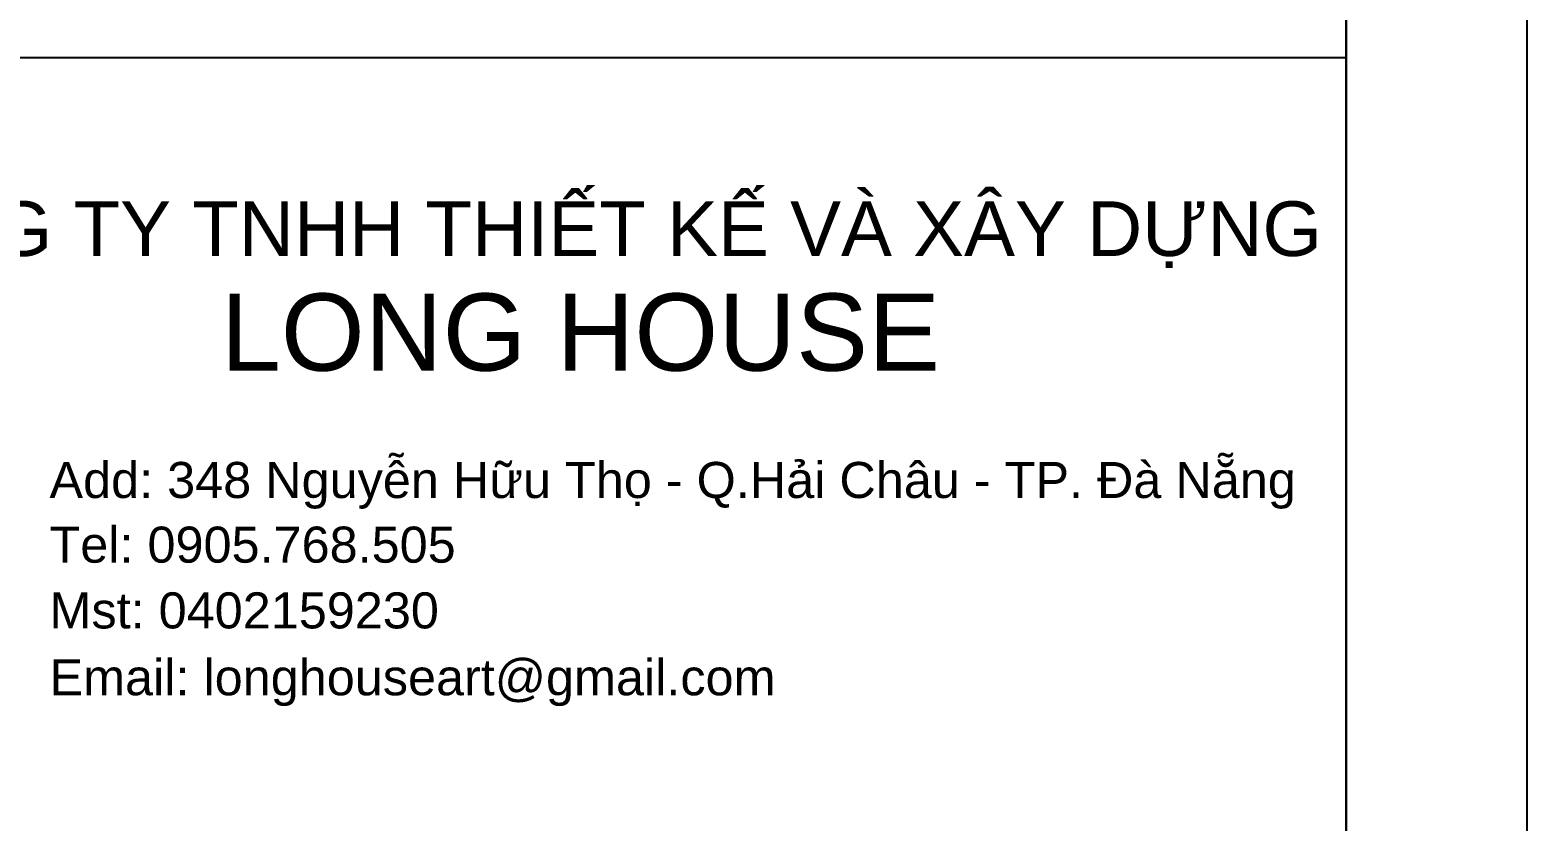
# Model space of a CAD drawing. Header units: millimetres. Extents: x 886808 to 1650903, y -1008069 to 230892.
# Drawn here: x 1602875 to 1608510, y -177537 to -174559 of the extents above; entities that cross this region are included whole.
import ezdxf

# ---------------------------------------------------------------- set-up
doc = ezdxf.new("R2010")
doc.units = ezdxf.units.MM
for name, color, linetype, lineweight in [('0___TUONG XAY MOI', 10, 'Continuous', 40), ('A-Wall', 113, 'Continuous', 30), ('hatch', 250, 'Continuous', 0)]:
    doc.layers.add(name, color=color, linetype=linetype, lineweight=lineweight)
doc.layers.add('CUA', color=75, linetype='Continuous')
doc.layers.add('TUONG', color=1, linetype='Continuous')
doc.styles.add('Arial_6', font='arial.ttf', dxfattribs={"height": 1.327769})

# ---------------------------------------------------------------- blocks, each defined once
blk = doc.blocks.new('ÈGERGER')
at = {"layer": 'A-Wall', "linetype": 'Continuous', "transparency": 33554636}
blk.add_line((-132098.2, -849840.2), (-132098.2, -883771.8), dxfattribs=at)
at = {"layer": 'CUA', "color": 4, "transparency": 33554636}
blk.add_line((-140969.2, -866787.3), (-132098.2, -866787.3), dxfattribs=at)
at = {"layer": 'Defpoints', "transparency": 33554636}
blk.add_lwpolyline([(-181644, -884626), (-131244, -884626), (-131244, -848986), (-181644, -848986)], close=True, dxfattribs=at)
at = {"layer": 'TUONG', "transparency": 33554636}
blk.add_line((-132098.2, -849840.2), (-132098.2, -883771.8), dxfattribs=at)
at = {"layer": 'hatch', "transparency": 33554636, "style": 'Arial_6'}
for s, height, p in [('CÔNG TY TNHH THIẾT KẾ VÀ XÂY DỰNG', 257.989, (-139288, -867725)), ('LONG HOUSE', 364.55, (-137411.1, -868266.7)), ('Add: 348 Nguyễn Hữu Thọ - Q.Hải Châu - TP. Đà Nẵng', 170.305, (-138220, -868868)), ('Tel: 0905.768.505', 170.305, (-138220, -869173.4)), ('Mst: 0402159230', 170.305, (-138220, -869483.9)), ('Email: longhouseart@gmail.com', 170.305, (-138220, -869799.7))]:
    blk.add_text(s, height=height, dxfattribs=at).set_placement(p)

msp = doc.modelspace()

# ---------------------------------------------------------------- block references
at = {"layer": '0___TUONG XAY MOI', "transparency": 33554636, "xscale": 0.7972382581455364, "yscale": 0.7972382581455364, "zscale": 0.7972382581455364}
msp.add_blockref('ÈGERGER', (1713143, 516373.7), dxfattribs=at)

doc.saveas('drawing.dxf')
